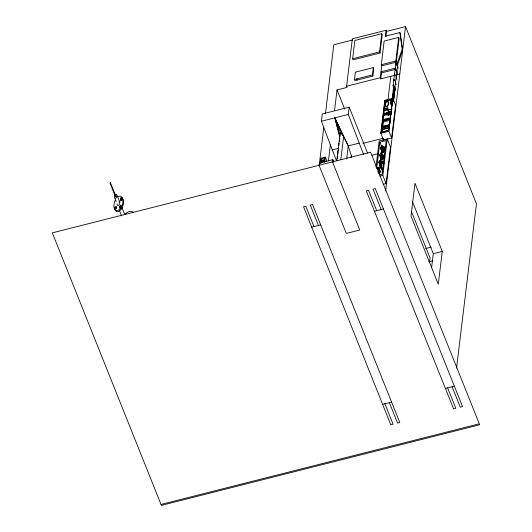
<?xml version="1.0" encoding="UTF-8"?>
<svg xmlns="http://www.w3.org/2000/svg" width="532" height="532" viewBox="0 0 532 532"><rect width="100%" height="100%" fill="white"/><g stroke="black" fill="none" stroke-linecap="round" stroke-linejoin="round"><path stroke-width="0.8" d="M117.106 203.729L117.153 204.78L117.845 205.591C119.62 205.405 120.631 202.167 119.055 201.182M119.906 208.384L120.518 206.642L121.575 206.596M121.728 207.194L121.11 208.943M122.646 199.826C122.832 197.325 120.152 199.513 120.884 200.976M382.249 126.17L382.867 121.083L386.086 120.185M377.654 168.085L378.412 167.101L378.365 168.225L377.68 168.252L379.476 172.587L377.693 167.753M351.246 157.219L351.346 155.73L348.274 145.894L334.854 117.865L339.629 136.638M339.882 136.677L340.221 132.222L334.854 117.865L339.635 135.341M336.384 160.584L321.408 121.269L322.286 113.974L349.185 107.158L367.625 153.223M319.173 165.618L323.749 127.806M325.444 113.828L333.797 44.768L352.802 39.953M320.237 163.031L320.823 158.217L325.305 157.08L326.395 159.806L326.202 161.429M320.663 163.204L321.188 158.842L324.759 157.938L324.234 162.3M321.381 163.111L321.734 160.205L321.188 158.842M324.713 161.947L325.305 157.08M328.45 160.77L330.445 144.292M334.535 110.516L337.022 89.928L347.063 87.381L346.611 86.244L352.35 38.823L386.066 30.277L386.518 31.415L385.886 36.635M333.677 161.987L332.759 159.693L332.493 161.881L359.765 230.017L346.319 233.422L319.047 165.286L319.313 163.098L332.759 159.693L333.704 161.894M336.776 160.684L340.221 132.222L343.632 136.458L348.274 145.894L346.698 158.928M337.235 158.869L337.534 156.395M337.734 154.745L338.631 147.317M338.831 145.668L339.13 143.194M339.33 141.545L339.729 138.247M352.656 58.713L354.864 40.472L381.757 33.656L382.215 34.793L380.008 53.034L353.108 59.843L352.656 58.713L379.555 51.897L381.757 33.656M340.839 159.553L343.632 136.458L334.854 117.865M363.582 154.526L348.3 114.453L349.185 107.158M354.492 79.461L355.369 72.166L373.304 67.624L373.757 68.761L372.872 76.056L354.944 80.598L354.492 79.461L372.42 74.919L373.304 67.624M351.147 157.379L351.346 155.73M381.757 65.848L381.304 64.711L384.164 41.07L398.687 37.393L399.146 38.53L396.28 62.171L381.757 65.848L380.32 77.705L380.779 78.842L394.558 75.351M386.066 30.277L385.341 36.242L399.864 32.565L400.317 33.702L402.658 50.314L397.085 66.207M380.779 78.842L381.497 72.911L381.038 71.78L395.569 68.096M376.024 166.908L379.163 140.967L387.236 138.925L390.508 147.105L386.092 183.58L383.16 184.325M380.812 133.213L384.789 100.382L392.855 98.334L395.582 105.15L391.612 137.981L383.545 140.022L380.812 133.213L388.885 131.165L392.855 98.334M376.689 168.425L379.868 142.17L386.185 140.574L382.116 174.203L379.748 174.802M381.072 132.807L381.697 127.673L389.331 125.738L389.604 126.416L381.969 128.352L381.344 133.485L381.072 132.807L388.712 130.872L389.331 125.738M384.955 100.668L382.654 119.68L390.302 117.745L392.603 98.733L384.955 100.668L385.228 101.353L382.927 120.365M382.594 120.398L381.803 126.935L389.404 125.007L390.195 118.476L382.594 120.398L382.867 121.083M378.877 173.871L379.17 171.41M379.369 169.768L379.968 164.847M380.46 160.75L380.859 157.465M381.358 153.362L381.75 150.084M383.08 140.242L383.279 138.599M387.941 100.069L390.821 76.295M380.666 166.809L380.978 169.11M382.874 172.268L380.752 166.968L381.411 161.495L382.202 161.296L383.412 164.328M382.754 169.801L381.544 166.769L382.202 161.296M389.005 114.965L389.264 112.817L388.074 113.123M396.28 62.171L395.828 61.034L398.687 37.393M390.914 113.841L391.1 112.279L389.816 112.604L389.537 114.905L390.827 114.58M393.108 85.659L393.221 84.801L394.937 87.414L395.436 90.34L393.72 87.72L393.108 85.659L395.868 62.909L397.584 65.529L398.082 68.448M386.092 183.58L382.821 175.407L387.236 138.925M392.131 98.979L393.7 86.004L395.023 88.611L393.454 101.579M392.669 98.56L394.139 86.397M389.936 123.517L390.202 121.336M391.053 114.473L391.246 112.89M391.605 109.925L391.831 108.269M392.097 105.881L392.39 103.454M392.683 101.027L392.902 99.404L385.228 101.353M393.214 99.637L394.684 87.481M394.937 87.414L397.584 65.529M393.481 101.293L395.023 88.611M385.627 191.001L405.524 26.6L386.518 31.415M429.497 262.708L430.069 258.013L411.376 211.317M431.598 267.616L433.287 253.664L412.453 201.601M442.252 251.39L438.282 284.228L411.01 216.092L414.98 183.254L442.252 251.39L433.287 253.664M456.536 368.177L476.433 203.756L405.524 26.6M393.766 80.186L393.88 79.328L395.595 81.941L396.101 84.867M394.431 74.713L394.544 73.855L396.26 76.468L396.759 79.394M393.7 86.004L393.973 87.66M397.424 73.921L396.925 70.995L395.209 68.382L395.502 70.616M115.723 199.965L116.142 201.588M383.712 120.864L383.904 120.272M391.539 102.164C390.441 101.399 391.805 98.354 391.638 101.014M391.353 103.713L391.253 103.048L390.774 103.268M391.658 101.978C391.2 102.417 389.883 104.924 391.293 103.88M377.993 172.135L377.966 171.477M396.626 65.07L402.199 49.177L399.864 32.565M322 162.207L323.07 160.518L323.928 161.469L323.07 160.518M383.904 120.817L384.057 120.385M390.628 103.361C391.173 105.881 391.326 102.503 390.907 101.632M379.881 154.526L380.932 152.877L382.162 153.954L383.426 157.884L382.082 159.992L381.358 159.66L379.881 154.526L380.267 156.933L380.992 157.266L382.082 159.992M380.932 152.877L382.162 153.954L382.335 155.158L380.992 157.266L380.586 155.736L381.258 155.158L381.504 153.136L381.956 154.273M379.695 161.648L379.382 164.228L380.473 166.955L380.3 165.745M385.361 150.39L384.629 148.002L385.6 146.486L386.119 146.726M383.825 151.959L384.137 149.379L383.047 146.652L381.816 145.582L380.766 147.231L381.151 149.638L382.242 152.358L382.967 152.697L383.825 151.959L382.142 147.863L382.388 145.841M380.506 161.309L381.078 161.568L380.619 160.431L381.451 162.453L380.114 164.561L379.702 163.031L380.752 161.382L380.619 160.431L380.048 160.172L379.376 160.75L378.997 161.828L379.382 164.228L380.114 164.561L380.932 166.609M384.496 157.658L383.765 155.297L384.709 153.808M379.582 172.062L379.629 173.02L380.274 172.601M382.209 171.41L382.255 172.335L382.794 172.089M115.61 199.593C113.522 203.184 112.684 209.561 116.894 211.862C123.391 211.018 126.031 199.527 120.465 196.049L118.144 196.634M391.479 102.324L390.807 102.496L391.725 100.615L391.545 99.903L390.98 100.648L391.499 101.047M389.657 118.889L389.085 119.507M124.588 214.596L126.929 212.594L129.309 211.51L131.57 211.417L133.552 212.328M391.053 101.592L391.579 101.831M382.967 152.697L381.471 148.441L382.142 147.863L382.594 149M383.831 161.11L382.88 162.593L383.007 163.444L383.519 163.676L384.124 163.158M381.304 64.711L395.828 61.034M381.497 72.911L395.256 69.426M346.611 86.244L380.32 77.705M396.799 74.786L399.785 74.028M321.408 121.269L348.3 114.453M391.339 109.266L388.54 109.978L388.293 111.999L391.093 111.294M389.863 112.671L391.053 112.365M386.086 120.265L390.468 119.155M332.141 149.984L338.286 148.428M348.274 145.894L359.034 143.168M362.857 143.414L382.927 138.333M321.734 160.205L324.587 159.48M382.841 147.424L385.999 146.619M371.968 155.251L378.372 153.628M380.752 166.968L381.544 166.769M379.888 176.152L382.821 175.407M311.725 227.177L320.69 224.903M374.488 211.277L383.452 209.003M425.633 248.53L431.066 247.154M428.805 261.791L432.822 260.773M382.634 404.327L391.599 402.059M445.39 388.433L454.355 386.159M161.016 504.449L478.554 424.004M388.38 119.687L387.928 119.321M382.322 146.32L383.047 146.652L384.31 150.589M384.756 148.874L385.281 149.113M381.471 148.441L380.899 148.175L382.242 152.358L382.069 151.155M381.358 149.312L381.923 149.572M383.885 156.149L384.403 156.381M382.528 156.341L383.253 156.674M380.586 155.736L380.014 155.477L381.185 158.45M381.278 161.249L380.048 160.172M379.702 163.031L379.136 162.772L379.589 163.903L378.997 161.828L380.028 165.066M394.518 88.738L394.957 89.13M116.016 196.527L110.317 182.582L110.051 183.181L115.61 197.059M110.077 183.247L110.457 182.649M122.699 198.562C118.377 194.346 121.402 205.292 122.054 197.724M116.86 194.785L116.328 194.373C114.553 194.552 113.542 197.798 115.118 198.775L116.754 197.372L116.86 194.785L119.747 202M116.821 207.806C115.776 206.888 114.892 209.043 115.198 209.921M114.659 209.349L116.442 210.732C121.668 210.187 123.59 203.244 122.772 198.755M381.451 162.453L380.752 161.382L381.211 162.513M381.258 155.158L382.94 159.254M380.373 162.453L380.965 163.829M402.199 49.177L402.658 50.314M379.555 51.897L380.008 53.034M392.603 98.733L392.875 99.411M372.42 74.919L372.872 76.056M388.885 131.165L391.612 137.981M381.697 127.673L381.969 128.352M384.629 148.002L385.54 150.277M356.733 78.896L357.185 80.033M379.868 142.17L381.504 146.26M381.218 148.368L380.766 147.231L381.151 149.638L381.876 149.971L383.22 147.863L382.521 146.785L382.974 147.923L382.841 146.978M380.978 148.428L381.796 150.476M383.765 155.297L384.37 156.807M383.426 157.884L381.637 154.081L382.096 155.218M378.584 167.813L379.795 170.838M378.412 167.853L379.323 170.127M337.022 89.928L344.709 109.12M381.211 209.575L373.025 189.133L375.266 188.567L462.541 406.601L460.3 407.166L452.114 386.724M376.729 210.712L368.543 190.27L366.302 190.835L453.577 408.869L455.818 408.303L447.631 387.861M322.385 161.11L322.658 161.788M318.449 225.475L310.269 205.033L312.51 204.461L399.778 422.501L397.537 423.066L389.358 402.624M313.966 226.605L305.787 206.17L303.546 206.735L390.814 424.769L393.055 424.204L384.875 403.761M121.748 206.988L124.827 214.695M119.62 210.938L121.622 215.932M395.755 63.767L396.167 65.143M332.759 159.693L333.072 161.296M385.833 119.939L385.886 120.312M380.333 155.663L380.473 156.608M323.656 160.784L323.788 161.755M114.347 207.507L114.58 209.156M114.713 208.085C116.408 212.98 117.446 202.18 114.713 208.085M119.467 206.882C121.163 211.776 122.2 200.976 119.467 206.882M379.775 171.504C380.553 173.505 380.879 168.983 379.775 171.504M380.294 167.234C381.072 169.236 381.391 164.714 380.294 167.234M384.855 104.452L385.148 106.506L385.913 107.105C388.44 106.846 389.883 102.224 387.635 100.827C385.873 100.88 385.102 102.969 384.855 104.452M385.308 104.339L385.361 105.482L386.112 106.367C388.047 106.167 389.151 102.636 387.429 101.565L386.292 102.084L385.308 104.339M388.147 114.659C388.732 116.169 388.978 112.757 388.147 114.659M389.929 114.207C390.521 115.717 390.761 112.305 389.929 114.207M384.29 113.243L384.004 115.57L385.035 115.311L385.314 112.984L384.29 113.243M384.855 108.588L384.57 110.915L385.6 110.656L385.88 108.329L384.855 108.588M382.541 129.329L382.202 132.149L388.413 130.573L388.752 127.76L382.541 129.329M383.419 122.028L382.9 126.317L389.118 124.741L389.643 120.451L383.419 122.028M384.43 113.482L384.217 115.245L384.895 115.072L385.108 113.309L384.43 113.482M385.008 108.854L384.802 110.55L385.441 110.39L385.647 108.694L385.008 108.854M382.681 129.575L382.408 131.816L388.274 130.333L388.54 128.086L382.681 129.575M386.345 112.724L386.059 115.052L387.09 114.786L387.369 112.458L386.345 112.724M386.91 108.069L386.624 110.397L387.655 110.131L387.934 107.803L386.91 108.069M386.518 113.017L386.318 114.646L386.917 114.493L387.116 112.864L386.518 113.017M387.077 108.355L386.877 109.998L387.482 109.845L387.682 108.202L387.077 108.355M388.047 113.07L387.768 115.338L389.038 115.018L389.311 112.744L388.047 113.07M388.44 109.805L388.147 112.232L391.193 111.461L391.486 109.033L388.44 109.805M370.598 152.225L52.316 232.856L161.402 505.4L479.684 424.769L370.598 152.225"/></g></svg>
